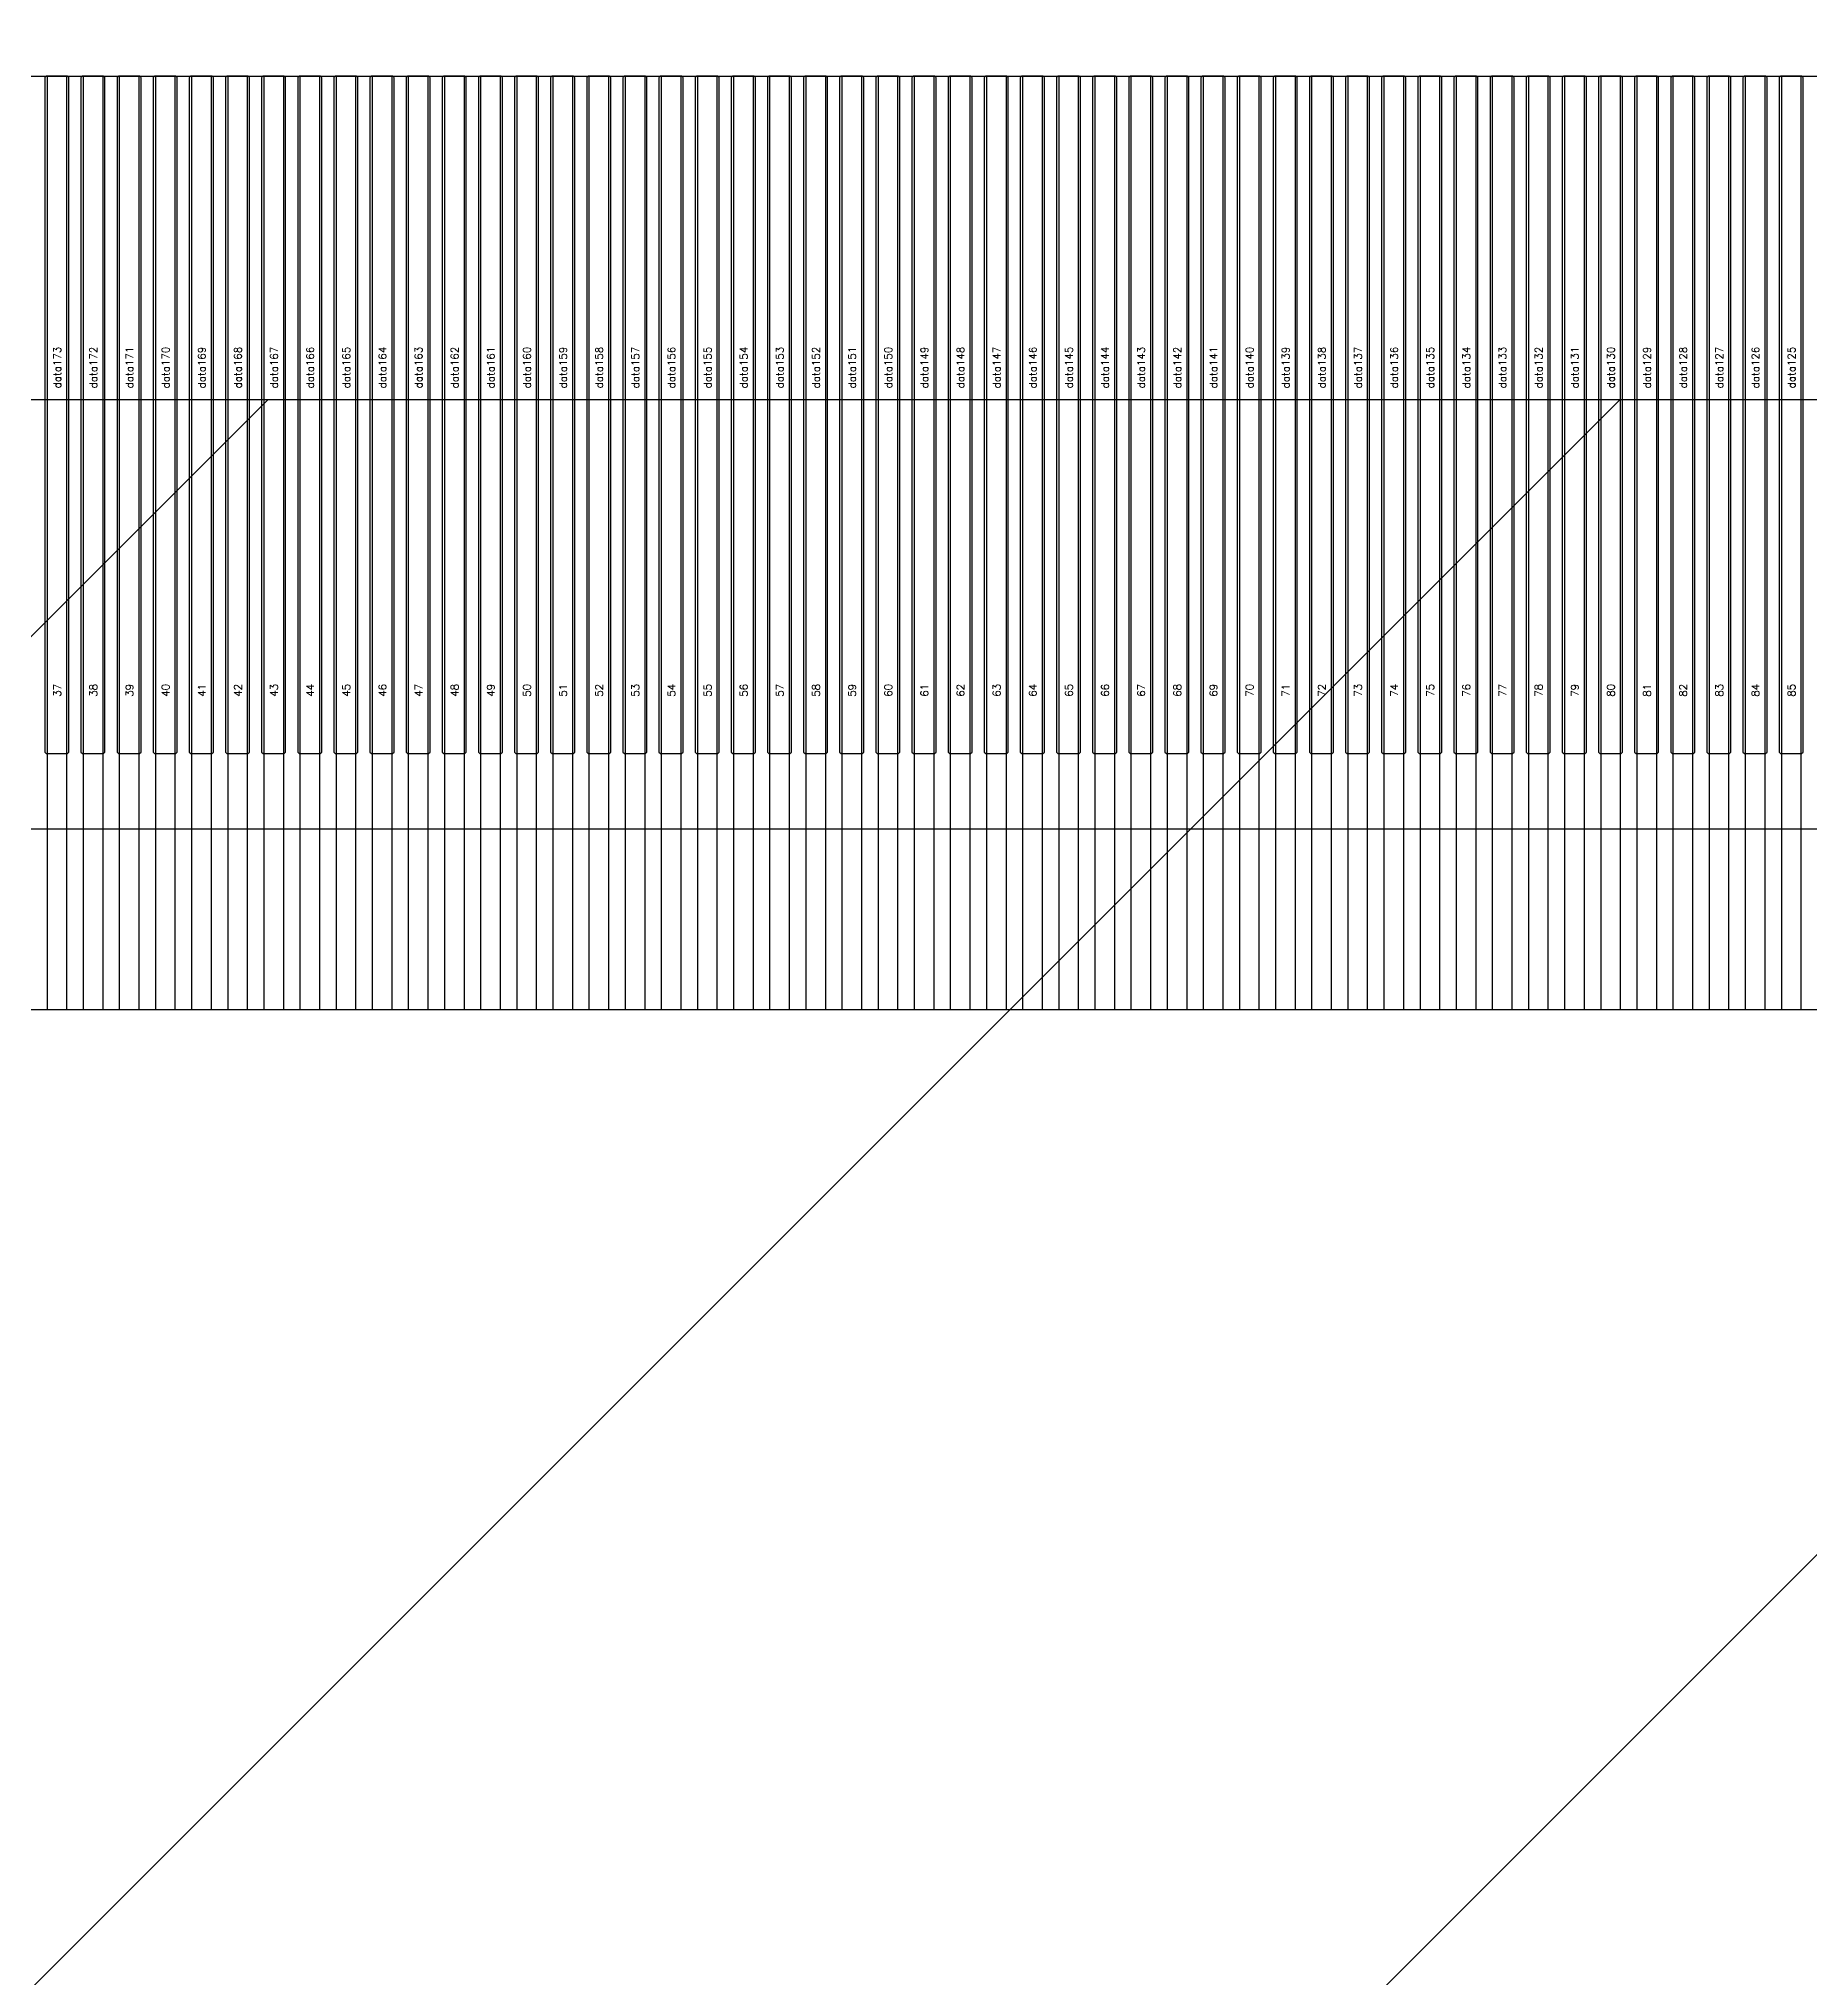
# Model space of a CAD drawing. Header units: millimetres. Extents: x 1387 to 2553, y -68 to 207.
# Drawn here: x 2320.632 to 2321.808, y 51.475 to 52.763 of the extents above; entities that cross this region are included whole.
import ezdxf
from ezdxf.enums import TextEntityAlignment as Align

# ---------------------------------------------------------------- set-up
doc = ezdxf.new("R2010")
doc.units = ezdxf.units.MM
for name, color, linetype in [('COF', 4, 'Continuous'), ('DIM（标注）', 3, 'Continuous'), ('Panel', 7, 'Continuous')]:
    doc.layers.add(name, color=color, linetype=linetype)
doc.styles.add('txt', font='txt.shx')
doc.styles.add('宋体', font='')
doc.styles.get('宋体').set_extended_font_data('SimSun')
doc.dimstyles.new('STANDARD$0', dxfattribs={"dimtxt": 2, "dimasz": 2, "dimexe": 0.4, "dimexo": 0.4, "dimgap": 0.4, "dimtad": 1, "dimzin": 0, "dimdsep": 46, "dimtxsty": '宋体', "dimcen": 0.4, "dimclrd": 256, "dimclre": 256, "dimclrt": 256, "dimadec": 0, "dimazin": 0, "dimtfac": 1, "dimtofl": 0, "dimtmove": 0, "dimatfit": 3, "dimfxl": 1, "dimtolj": 1, "dimtzin": 0, "dimarcsym": 0})

# ---------------------------------------------------------------- blocks, each defined once
blk = doc.blocks.new('COF')
at = {"layer": 'COF'}
for p, q in [((1641.7011, 311.7192, 0.4681), (1648.8301, 311.7192, 0.4681)), ((1641.7011, 311.7192, 0.4681), (1648.8301, 311.7192, 0.4681)), ((1643.0151, 311.7192, 0.4681), (1643.0151, 311.0992, 0.4681)), ((1643.0281, 311.7192, 0.4681), (1643.0281, 311.0992, 0.4681)), ((1643.0391, 311.7192, 0.4681), (1643.0391, 311.0992, 0.4681)), ((1643.0521, 311.7192, 0.4681), (1643.0521, 311.0992, 0.4681)), ((1643.0631, 311.7192, 0.4681), (1643.0631, 311.0992, 0.4681)), ((1643.0761, 311.7192, 0.4681), (1643.0761, 311.0992, 0.4681)), ((1643.0871, 311.7192, 0.4681), (1643.0871, 311.0992, 0.4681)), ((1643.1001, 311.7192, 0.4681), (1643.1001, 311.0992, 0.4681)), ((1643.1111, 311.7192, 0.4681), (1643.1111, 311.0992, 0.4681)), ((1643.1241, 311.7192, 0.4681), (1643.1241, 311.0992, 0.4681)), ((1643.1351, 311.7192, 0.4681), (1643.1351, 311.0992, 0.4681)), ((1643.1481, 311.7192, 0.4681), (1643.1481, 311.0992, 0.4681)), ((1643.1591, 311.7192, 0.4681), (1643.1591, 311.0992, 0.4681)), ((1643.1721, 311.7192, 0.4681), (1643.1721, 311.0992, 0.4681)), ((1643.1831, 311.7192, 0.4681), (1643.1831, 311.0992, 0.4681)), ((1643.1961, 311.7192, 0.4681), (1643.1961, 311.0992, 0.4681)), ((1643.2071, 311.7192, 0.4681), (1643.2071, 311.0992, 0.4681)), ((1643.2201, 311.7192, 0.4681), (1643.2201, 311.0992, 0.4681)), ((1643.2311, 311.7192, 0.4681), (1643.2311, 311.0992, 0.4681)), ((1643.2441, 311.7192, 0.4681), (1643.2441, 311.0992, 0.4681)), ((1643.2551, 311.7192, 0.4681), (1643.2551, 311.0992, 0.4681)), ((1643.2681, 311.7192, 0.4681), (1643.2681, 311.0992, 0.4681)), ((1643.2791, 311.7192, 0.4681), (1643.2791, 311.0992, 0.4681)), ((1643.2921, 311.7192, 0.4681), (1643.2921, 311.0992, 0.4681)), ((1643.3031, 311.7192, 0.4681), (1643.3031, 311.0992, 0.4681)), ((1643.3161, 311.7192, 0.4681), (1643.3161, 311.0992, 0.4681)), ((1643.3271, 311.7192, 0.4681), (1643.3271, 311.0992, 0.4681)), ((1643.3401, 311.7192, 0.4681), (1643.3401, 311.0992, 0.4681)), ((1643.3511, 311.7192, 0.4681), (1643.3511, 311.0992, 0.4681)), ((1643.3641, 311.7192, 0.4681), (1643.3641, 311.0992, 0.4681)), ((1643.3751, 311.7192, 0.4681), (1643.3751, 311.0992, 0.4681)), ((1643.3881, 311.7192, 0.4681), (1643.3881, 311.0992, 0.4681)), ((1643.3991, 311.7192, 0.4681), (1643.3991, 311.0992, 0.4681)), ((1643.4121, 311.7192, 0.4681), (1643.4121, 311.0992, 0.4681)), ((1643.4231, 311.7192, 0.4681), (1643.4231, 311.0992, 0.4681)), ((1643.4361, 311.7192, 0.4681), (1643.4361, 311.0992, 0.4681)), ((1643.4471, 311.7192, 0.4681), (1643.4471, 311.0992, 0.4681)), ((1643.4601, 311.7192, 0.4681), (1643.4601, 311.0992, 0.4681)), ((1643.4711, 311.7192, 0.4681), (1643.4711, 311.0992, 0.4681)), ((1643.4841, 311.7192, 0.4681), (1643.4841, 311.0992, 0.4681)), ((1643.4951, 311.7192, 0.4681), (1643.4951, 311.0992, 0.4681)), ((1643.5081, 311.7192, 0.4681), (1643.5081, 311.0992, 0.4681)), ((1643.5191, 311.7192, 0.4681), (1643.5191, 311.0992, 0.4681)), ((1643.5321, 311.7192, 0.4681), (1643.5321, 311.0992, 0.4681)), ((1643.5431, 311.7192, 0.4681), (1643.5431, 311.0992, 0.4681)), ((1643.5561, 311.7192, 0.4681), (1643.5561, 311.0992, 0.4681)), ((1643.5671, 311.7192, 0.4681), (1643.5671, 311.0992, 0.4681)), ((1643.5801, 311.7192, 0.4681), (1643.5801, 311.0992, 0.4681)), ((1643.5911, 311.7192, 0.4681), (1643.5911, 311.0992, 0.4681)), ((1643.6041, 311.7192, 0.4681), (1643.6041, 311.0992, 0.4681)), ((1643.6151, 311.7192, 0.4681), (1643.6151, 311.0992, 0.4681)), ((1643.6281, 311.7192, 0.4681), (1643.6281, 311.0992, 0.4681)), ((1643.6391, 311.7192, 0.4681), (1643.6391, 311.0992, 0.4681)), ((1643.6521, 311.7192, 0.4681), (1643.6521, 311.0992, 0.4681)), ((1643.6631, 311.7192, 0.4681), (1643.6631, 311.0992, 0.4681)), ((1643.6761, 311.7192, 0.4681), (1643.6761, 311.0992, 0.4681)), ((1643.6871, 311.7192, 0.4681), (1643.6871, 311.0992, 0.4681)), ((1643.7001, 311.7192, 0.4681), (1643.7001, 311.0992, 0.4681)), ((1643.7111, 311.7192, 0.4681), (1643.7111, 311.0992, 0.4681)), ((1643.7241, 311.7192, 0.4681), (1643.7241, 311.0992, 0.4681)), ((1643.7351, 311.7192, 0.4681), (1643.7351, 311.0992, 0.4681)), ((1643.7481, 311.7192, 0.4681), (1643.7481, 311.0992, 0.4681)), ((1643.7591, 311.7192, 0.4681), (1643.7591, 311.0992, 0.4681)), ((1643.7721, 311.7192, 0.4681), (1643.7721, 311.0992, 0.4681)), ((1643.7831, 311.7192, 0.4681), (1643.7831, 311.0992, 0.4681)), ((1643.7961, 311.7192, 0.4681), (1643.7961, 311.0992, 0.4681)), ((1643.8071, 311.7192, 0.4681), (1643.8071, 311.0992, 0.4681)), ((1643.8201, 311.7192, 0.4681), (1643.8201, 311.0992, 0.4681)), ((1643.8311, 311.7192, 0.4681), (1643.8311, 311.0992, 0.4681)), ((1643.8441, 311.7192, 0.4681), (1643.8441, 311.0992, 0.4681)), ((1643.8551, 311.7192, 0.4681), (1643.8551, 311.0992, 0.4681)), ((1643.8681, 311.7192, 0.4681), (1643.8681, 311.0992, 0.4681)), ((1643.8791, 311.7192, 0.4681), (1643.8791, 311.0992, 0.4681)), ((1643.8921, 311.7192, 0.4681), (1643.8921, 311.0992, 0.4681)), ((1643.9031, 311.7192, 0.4681), (1643.9031, 311.0992, 0.4681)), ((1643.9161, 311.7192, 0.4681), (1643.9161, 311.0992, 0.4681)), ((1643.9271, 311.7192, 0.4681), (1643.9271, 311.0992, 0.4681)), ((1643.9401, 311.7192, 0.4681), (1643.9401, 311.0992, 0.4681)), ((1643.9511, 311.7192, 0.4681), (1643.9511, 311.0992, 0.4681)), ((1643.9641, 311.7192, 0.4681), (1643.9641, 311.0992, 0.4681)), ((1643.9751, 311.7192, 0.4681), (1643.9751, 311.0992, 0.4681)), ((1643.9881, 311.7192, 0.4681), (1643.9881, 311.0992, 0.4681)), ((1643.9991, 311.7192, 0.4681), (1643.9991, 311.0992, 0.4681)), ((1644.0121, 311.7192, 0.4681), (1644.0121, 311.0992, 0.4681)), ((1644.0231, 311.7192, 0.4681), (1644.0231, 311.0992, 0.4681)), ((1644.0361, 311.7192, 0.4681), (1644.0361, 311.0992, 0.4681)), ((1644.0471, 311.7192, 0.4681), (1644.0471, 311.0992, 0.4681)), ((1644.0601, 311.7192, 0.4681), (1644.0601, 311.0992, 0.4681)), ((1644.0711, 311.7192, 0.4681), (1644.0711, 311.0992, 0.4681)), ((1644.0841, 311.7192, 0.4681), (1644.0841, 311.0992, 0.4681)), ((1644.0951, 311.7192, 0.4681), (1644.0951, 311.0992, 0.4681)), ((1644.1081, 311.7192, 0.4681), (1644.1081, 311.0992, 0.4681)), ((1644.1191, 311.7192, 0.4681), (1644.1191, 311.0992, 0.4681)), ((1644.1321, 311.7192, 0.4681), (1644.1321, 311.0992, 0.4681)), ((1644.1431, 311.7192, 0.4681), (1644.1431, 311.0992, 0.4681)), ((1644.1561, 311.7192, 0.4681), (1644.1561, 311.0992, 0.4681)), ((1644.1671, 311.7192, 0.4681), (1644.1671, 311.0992, 0.4681)), ((1644.1801, 311.7192, 0.4681), (1644.1801, 311.0992, 0.4681)), ((1641.9006, 311.0992, 0.4681), (1648.6306, 311.0992, 0.4681)), ((1643.0151, 311.0992, 0.4681), (1643.0281, 311.0992, 0.4681)), ((1643.0156, 311.0992, 0.4681), (1643.0276, 311.0992, 0.4681)), ((1643.0391, 311.0992, 0.4681), (1643.0521, 311.0992, 0.4681)), ((1643.0396, 311.0992, 0.4681), (1643.0516, 311.0992, 0.4681)), ((1643.0631, 311.0992, 0.4681), (1643.0761, 311.0992, 0.4681)), ((1643.0636, 311.0992, 0.4681), (1643.0756, 311.0992, 0.4681)), ((1643.0871, 311.0992, 0.4681), (1643.1001, 311.0992, 0.4681)), ((1643.0876, 311.0992, 0.4681), (1643.0996, 311.0992, 0.4681)), ((1643.1111, 311.0992, 0.4681), (1643.1241, 311.0992, 0.4681)), ((1643.1116, 311.0992, 0.4681), (1643.1236, 311.0992, 0.4681)), ((1643.1351, 311.0992, 0.4681), (1643.1481, 311.0992, 0.4681)), ((1643.1356, 311.0992, 0.4681), (1643.1476, 311.0992, 0.4681)), ((1643.1591, 311.0992, 0.4681), (1643.1721, 311.0992, 0.4681)), ((1643.1596, 311.0992, 0.4681), (1643.1716, 311.0992, 0.4681)), ((1643.1831, 311.0992, 0.4681), (1643.1961, 311.0992, 0.4681)), ((1643.1836, 311.0992, 0.4681), (1643.1956, 311.0992, 0.4681)), ((1643.2071, 311.0992, 0.4681), (1643.2201, 311.0992, 0.4681)), ((1643.2076, 311.0992, 0.4681), (1643.2196, 311.0992, 0.4681)), ((1643.2311, 311.0992, 0.4681), (1643.2441, 311.0992, 0.4681)), ((1643.2316, 311.0992, 0.4681), (1643.2436, 311.0992, 0.4681)), ((1643.2551, 311.0992, 0.4681), (1643.2681, 311.0992, 0.4681)), ((1643.2556, 311.0992, 0.4681), (1643.2676, 311.0992, 0.4681)), ((1643.2791, 311.0992, 0.4681), (1643.2921, 311.0992, 0.4681)), ((1643.2796, 311.0992, 0.4681), (1643.2916, 311.0992, 0.4681)), ((1643.3031, 311.0992, 0.4681), (1643.3161, 311.0992, 0.4681)), ((1643.3036, 311.0992, 0.4681), (1643.3156, 311.0992, 0.4681)), ((1643.3271, 311.0992, 0.4681), (1643.3401, 311.0992, 0.4681)), ((1643.3276, 311.0992, 0.4681), (1643.3396, 311.0992, 0.4681)), ((1643.3511, 311.0992, 0.4681), (1643.3641, 311.0992, 0.4681)), ((1643.3516, 311.0992, 0.4681), (1643.3636, 311.0992, 0.4681)), ((1643.3751, 311.0992, 0.4681), (1643.3881, 311.0992, 0.4681)), ((1643.3756, 311.0992, 0.4681), (1643.3876, 311.0992, 0.4681)), ((1643.3991, 311.0992, 0.4681), (1643.4121, 311.0992, 0.4681)), ((1643.3996, 311.0992, 0.4681), (1643.4116, 311.0992, 0.4681)), ((1643.4231, 311.0992, 0.4681), (1643.4361, 311.0992, 0.4681)), ((1643.4236, 311.0992, 0.4681), (1643.4356, 311.0992, 0.4681)), ((1643.4471, 311.0992, 0.4681), (1643.4601, 311.0992, 0.4681)), ((1643.4476, 311.0992, 0.4681), (1643.4596, 311.0992, 0.4681)), ((1643.4711, 311.0992, 0.4681), (1643.4841, 311.0992, 0.4681)), ((1643.4716, 311.0992, 0.4681), (1643.4836, 311.0992, 0.4681)), ((1643.4951, 311.0992, 0.4681), (1643.5081, 311.0992, 0.4681)), ((1643.4956, 311.0992, 0.4681), (1643.5076, 311.0992, 0.4681)), ((1643.5191, 311.0992, 0.4681), (1643.5321, 311.0992, 0.4681)), ((1643.5196, 311.0992, 0.4681), (1643.5316, 311.0992, 0.4681)), ((1643.5431, 311.0992, 0.4681), (1643.5561, 311.0992, 0.4681)), ((1643.5436, 311.0992, 0.4681), (1643.5556, 311.0992, 0.4681)), ((1643.5671, 311.0992, 0.4681), (1643.5801, 311.0992, 0.4681)), ((1643.5676, 311.0992, 0.4681), (1643.5796, 311.0992, 0.4681)), ((1643.5911, 311.0992, 0.4681), (1643.6041, 311.0992, 0.4681)), ((1643.5916, 311.0992, 0.4681), (1643.6036, 311.0992, 0.4681)), ((1643.6151, 311.0992, 0.4681), (1643.6281, 311.0992, 0.4681)), ((1643.6156, 311.0992, 0.4681), (1643.6276, 311.0992, 0.4681)), ((1643.6391, 311.0992, 0.4681), (1643.6521, 311.0992, 0.4681)), ((1643.6396, 311.0992, 0.4681), (1643.6516, 311.0992, 0.4681)), ((1643.6631, 311.0992, 0.4681), (1643.6761, 311.0992, 0.4681)), ((1643.6636, 311.0992, 0.4681), (1643.6756, 311.0992, 0.4681)), ((1643.6871, 311.0992, 0.4681), (1643.7001, 311.0992, 0.4681)), ((1643.6876, 311.0992, 0.4681), (1643.6996, 311.0992, 0.4681)), ((1643.7111, 311.0992, 0.4681), (1643.7241, 311.0992, 0.4681)), ((1643.7116, 311.0992, 0.4681), (1643.7236, 311.0992, 0.4681)), ((1643.7351, 311.0992, 0.4681), (1643.7481, 311.0992, 0.4681)), ((1643.7356, 311.0992, 0.4681), (1643.7476, 311.0992, 0.4681)), ((1643.7591, 311.0992, 0.4681), (1643.7721, 311.0992, 0.4681)), ((1643.7596, 311.0992, 0.4681), (1643.7716, 311.0992, 0.4681)), ((1643.7831, 311.0992, 0.4681), (1643.7961, 311.0992, 0.4681)), ((1643.7836, 311.0992, 0.4681), (1643.7956, 311.0992, 0.4681)), ((1643.8071, 311.0992, 0.4681), (1643.8201, 311.0992, 0.4681)), ((1643.8076, 311.0992, 0.4681), (1643.8196, 311.0992, 0.4681)), ((1643.8311, 311.0992, 0.4681), (1643.8441, 311.0992, 0.4681)), ((1643.8316, 311.0992, 0.4681), (1643.8436, 311.0992, 0.4681)), ((1643.8551, 311.0992, 0.4681), (1643.8681, 311.0992, 0.4681)), ((1643.8556, 311.0992, 0.4681), (1643.8676, 311.0992, 0.4681)), ((1643.8791, 311.0992, 0.4681), (1643.8921, 311.0992, 0.4681)), ((1643.8796, 311.0992, 0.4681), (1643.8916, 311.0992, 0.4681)), ((1643.9031, 311.0992, 0.4681), (1643.9161, 311.0992, 0.4681)), ((1643.9036, 311.0992, 0.4681), (1643.9156, 311.0992, 0.4681)), ((1643.9271, 311.0992, 0.4681), (1643.9401, 311.0992, 0.4681)), ((1643.9276, 311.0992, 0.4681), (1643.9396, 311.0992, 0.4681)), ((1643.9511, 311.0992, 0.4681), (1643.9641, 311.0992, 0.4681)), ((1643.9516, 311.0992, 0.4681), (1643.9636, 311.0992, 0.4681)), ((1643.9751, 311.0992, 0.4681), (1643.9881, 311.0992, 0.4681)), ((1643.9756, 311.0992, 0.4681), (1643.9876, 311.0992, 0.4681)), ((1643.9991, 311.0992, 0.4681), (1644.0121, 311.0992, 0.4681)), ((1643.9996, 311.0992, 0.4681), (1644.0116, 311.0992, 0.4681)), ((1644.0231, 311.0992, 0.4681), (1644.0361, 311.0992, 0.4681)), ((1644.0236, 311.0992, 0.4681), (1644.0356, 311.0992, 0.4681)), ((1644.0471, 311.0992, 0.4681), (1644.0601, 311.0992, 0.4681)), ((1644.0476, 311.0992, 0.4681), (1644.0596, 311.0992, 0.4681)), ((1644.0711, 311.0992, 0.4681), (1644.0841, 311.0992, 0.4681)), ((1644.0716, 311.0992, 0.4681), (1644.0836, 311.0992, 0.4681)), ((1644.0951, 311.0992, 0.4681), (1644.1081, 311.0992, 0.4681)), ((1644.0956, 311.0992, 0.4681), (1644.1076, 311.0992, 0.4681)), ((1644.1191, 311.0992, 0.4681), (1644.1321, 311.0992, 0.4681)), ((1644.1196, 311.0992, 0.4681), (1644.1316, 311.0992, 0.4681)), ((1644.1431, 311.0992, 0.4681), (1644.1561, 311.0992, 0.4681)), ((1644.1436, 311.0992, 0.4681), (1644.1556, 311.0992, 0.4681)), ((1644.1671, 311.0992, 0.4681), (1644.1801, 311.0992, 0.4681)), ((1644.1676, 311.0992, 0.4681), (1644.1796, 311.0992, 0.4681))]:
    blk.add_line(p, q, dxfattribs=at)
blk = doc.blocks.new('*D89')
at = {"layer": 'Defpoints', "color": 0, "linetype": 'Continuous'}
for p in [(2319.293, 52.2378, 0.2184), (2305.2803, -9.3035), (2325.3234, -9.3035, 0.2184)]:
    blk.add_point(p, dxfattribs=at)
at = {"layer": 'DIM（标注）', "color": 3, "linetype": 'Continuous', "lineweight": -2}
for p, q in [((2318.693, 52.2378), (2304.6803, 52.2378)), ((2305.2803, 51.6378), (2305.2803, 40.3532)), ((2305.2803, -8.7035), (2305.2803, 29.6616)), ((2324.7234, -9.3035), (2304.6803, -9.3035))]:
    blk.add_line(p, q, dxfattribs=at)
at = {"layer": 'DIM（标注）', "color": 3, "linetype": 'Continuous'}
for points in [[(2305.1803, 51.6378), (2305.3803, 51.6378), (2305.2803, 52.2378)], [(2305.1803, -8.7035), (2305.3803, -8.7035), (2305.2803, -9.3035)]]:
    blk.add_solid(points, dxfattribs=at)
at = {"layer": 'DIM（标注）', "color": 3, "linetype": 'Continuous', "insert": (2305.2803, 35.0074), "char_height": 1.5, "attachment_point": 5, "rotation": 90, "style": '宋体'}
blk.add_mtext('61.54±0.5', dxfattribs=at)
blk = doc.blocks.new('DAFADF')
h = blk.add_hatch()
h.set_pattern_fill('ANSI31', scale=0.2, style=0)
h.set_pattern_definition([(45, (861.3915, -112.815), (-0.4490128, 0.4490128), [])])
h.paths.add_polyline_path([(1762.6906, 35.3146, -0.315299), (1763.0196, 35.7845), (1764.3687, 36.2755), (1756.3326, 36.2755), (1757.6807, 35.7848, -0.315827), (1758.0106, 35.3146), (1758.0106, 33.2755), (1762.6906, 33.2755)])
at = {"color": 30, "linetype": 'Continuous'}
blk.add_line((1764.3686, 36.2755, 2.6737), (1756.3326, 36.2755, 2.6737), dxfattribs=at)
blk = doc.blocks.new('*D95')
at = {"layer": 'Defpoints', "color": 0, "linetype": 'Continuous'}
for p in [(2322.893, 88.2728, 2.6737), (2294.826, 50.6228), (2322.893, 50.6228, 2.6737)]:
    blk.add_point(p, dxfattribs=at)
at = {"layer": 'DIM（标注）', "linetype": 'Continuous', "lineweight": -2}
for p, q in [((2322.293, 88.2728), (2294.226, 88.2728)), ((2294.826, 87.6728), (2294.826, 72.0995)), ((2294.826, 51.2228), (2294.826, 66.7961)), ((2322.293, 50.6228), (2294.226, 50.6228))]:
    blk.add_line(p, q, dxfattribs=at)
at = {"layer": 'DIM（标注）', "linetype": 'Continuous'}
for points in [[(2294.726, 87.6728), (2294.926, 87.6728), (2294.826, 88.2728)], [(2294.726, 51.2228), (2294.926, 51.2228), (2294.826, 50.6228)]]:
    blk.add_solid(points, dxfattribs=at)
at = {"layer": 'DIM（标注）', "linetype": 'Continuous', "insert": (2294.826, 69.4478), "char_height": 1.5, "attachment_point": 5, "rotation": 90, "style": '宋体'}
blk.add_mtext('37.65', dxfattribs=at)
blk = doc.blocks.new('DASFASFASF')
at = {"color": 7}
blk.add_circle((2230.6373, 15.2151), 18.825, dxfattribs=at)
blk = doc.blocks.new('ASDFASF')
at = {"color": 7}
blk.add_circle((605.3504, 2850.0892), 18.8, dxfattribs=at)

msp = doc.modelspace()

# ---------------------------------------------------------------- linework, layer by layer
at = {"layer": 'Panel', "elevation": 2.6737}
for points in [[(2320.6371, 52.7378), (2320.6361, 52.7368)], [(2320.6361, 52.7368), (2320.6361, 52.2888)], [(2320.6511, 52.7378), (2320.6371, 52.7378)], [(2320.6521, 52.7368), (2320.6511, 52.7378)], [(2320.6521, 52.2888), (2320.6521, 52.7368)], [(2320.6611, 52.7378), (2320.6601, 52.7368)], [(2320.6601, 52.7368), (2320.6601, 52.2888)], [(2320.6751, 52.7378), (2320.6611, 52.7378)], [(2320.6761, 52.7368), (2320.6751, 52.7378)], [(2320.6761, 52.2888), (2320.6761, 52.7368)], [(2320.6851, 52.7378), (2320.6841, 52.7368)], [(2320.6841, 52.7368), (2320.6841, 52.2888)], [(2320.6991, 52.7378), (2320.6851, 52.7378)], [(2320.7001, 52.7368), (2320.6991, 52.7378)], [(2320.7001, 52.2888), (2320.7001, 52.7368)], [(2320.7091, 52.7378), (2320.7081, 52.7368)], [(2320.7081, 52.7368), (2320.7081, 52.2888)], [(2320.7231, 52.7378), (2320.7091, 52.7378)], [(2320.7241, 52.7368), (2320.7231, 52.7378)], [(2320.7241, 52.2888), (2320.7241, 52.7368)], [(2320.7331, 52.7378), (2320.7321, 52.7368)], [(2320.7321, 52.7368), (2320.7321, 52.2888)], [(2320.7471, 52.7378), (2320.7331, 52.7378)], [(2320.7481, 52.7368), (2320.7471, 52.7378)], [(2320.7481, 52.2888), (2320.7481, 52.7368)], [(2320.7571, 52.7378), (2320.7561, 52.7368)], [(2320.7561, 52.7368), (2320.7561, 52.2888)], [(2320.7711, 52.7378), (2320.7571, 52.7378)], [(2320.7721, 52.7368), (2320.7711, 52.7378)], [(2320.7721, 52.2888), (2320.7721, 52.7368)], [(2320.7811, 52.7378), (2320.7801, 52.7368)], [(2320.7801, 52.7368), (2320.7801, 52.2888)], [(2320.7951, 52.7378), (2320.7811, 52.7378)], [(2320.7961, 52.7368), (2320.7951, 52.7378)], [(2320.7961, 52.2888), (2320.7961, 52.7368)], [(2320.8051, 52.7378), (2320.8041, 52.7368)], [(2320.8041, 52.7368), (2320.8041, 52.2888)], [(2320.8191, 52.7378), (2320.8051, 52.7378)], [(2320.8201, 52.7368), (2320.8191, 52.7378)], [(2320.8201, 52.2888), (2320.8201, 52.7368)], [(2320.8291, 52.7378), (2320.8281, 52.7368)], [(2320.8281, 52.7368), (2320.8281, 52.2888)], [(2320.8431, 52.7378), (2320.8291, 52.7378)], [(2320.8441, 52.7368), (2320.8431, 52.7378)], [(2320.8441, 52.2888), (2320.8441, 52.7368)], [(2320.8531, 52.7378), (2320.8521, 52.7368)], [(2320.8521, 52.7368), (2320.8521, 52.2888)], [(2320.8671, 52.7378), (2320.8531, 52.7378)], [(2320.8681, 52.7368), (2320.8671, 52.7378)], [(2320.8681, 52.2888), (2320.8681, 52.7368)], [(2320.8771, 52.7378), (2320.8761, 52.7368)], [(2320.8761, 52.7368), (2320.8761, 52.2888)], [(2320.8911, 52.7378), (2320.8771, 52.7378)], [(2320.8921, 52.7368), (2320.8911, 52.7378)], [(2320.8921, 52.2888), (2320.8921, 52.7368)], [(2320.9011, 52.7378), (2320.9001, 52.7368)], [(2320.9001, 52.7368), (2320.9001, 52.2888)], [(2320.9151, 52.7378), (2320.9011, 52.7378)], [(2320.9161, 52.7368), (2320.9151, 52.7378)], [(2320.9161, 52.2888), (2320.9161, 52.7368)], [(2320.9251, 52.7378), (2320.9241, 52.7368)], [(2320.9241, 52.7368), (2320.9241, 52.2888)], [(2320.9391, 52.7378), (2320.9251, 52.7378)], [(2320.9401, 52.7368), (2320.9391, 52.7378)], [(2320.9401, 52.2888), (2320.9401, 52.7368)], [(2320.9491, 52.7378), (2320.9481, 52.7368)], [(2320.9481, 52.7368), (2320.9481, 52.2888)], [(2320.9631, 52.7378), (2320.9491, 52.7378)], [(2320.9641, 52.7368), (2320.9631, 52.7378)], [(2320.9641, 52.2888), (2320.9641, 52.7368)], [(2320.9731, 52.7378), (2320.9721, 52.7368)], [(2320.9721, 52.7368), (2320.9721, 52.2888)], [(2320.9871, 52.7378), (2320.9731, 52.7378)], [(2320.9881, 52.7368), (2320.9871, 52.7378)], [(2320.9881, 52.2888), (2320.9881, 52.7368)], [(2320.9971, 52.7378), (2320.9961, 52.7368)], [(2320.9961, 52.7368), (2320.9961, 52.2888)], [(2321.0111, 52.7378), (2320.9971, 52.7378)], [(2321.0121, 52.7368), (2321.0111, 52.7378)], [(2321.0121, 52.2888), (2321.0121, 52.7368)], [(2321.0211, 52.7378), (2321.0201, 52.7368)], [(2321.0201, 52.7368), (2321.0201, 52.2888)], [(2321.0351, 52.7378), (2321.0211, 52.7378)], [(2321.0361, 52.7368), (2321.0351, 52.7378)], [(2321.0361, 52.2888), (2321.0361, 52.7368)], [(2321.0451, 52.7378), (2321.0441, 52.7368)], [(2321.0441, 52.7368), (2321.0441, 52.2888)], [(2321.0591, 52.7378), (2321.0451, 52.7378)], [(2321.0601, 52.7368), (2321.0591, 52.7378)], [(2321.0601, 52.2888), (2321.0601, 52.7368)], [(2321.0691, 52.7378), (2321.0681, 52.7368)], [(2321.0681, 52.7368), (2321.0681, 52.2888)], [(2321.0831, 52.7378), (2321.0691, 52.7378)], [(2321.0841, 52.7368), (2321.0831, 52.7378)], [(2321.0841, 52.2888), (2321.0841, 52.7368)], [(2321.0931, 52.7378), (2321.0921, 52.7368)], [(2321.0921, 52.7368), (2321.0921, 52.2888)], [(2321.1071, 52.7378), (2321.0931, 52.7378)], [(2321.1081, 52.7368), (2321.1071, 52.7378)], [(2321.1081, 52.2888), (2321.1081, 52.7368)], [(2321.1171, 52.7378), (2321.1161, 52.7368)], [(2321.1161, 52.7368), (2321.1161, 52.2888)], [(2321.1311, 52.7378), (2321.1171, 52.7378)], [(2321.1321, 52.7368), (2321.1311, 52.7378)], [(2321.1321, 52.2888), (2321.1321, 52.7368)], [(2321.1411, 52.7378), (2321.1401, 52.7368)], [(2321.1401, 52.7368), (2321.1401, 52.2888)], [(2321.1551, 52.7378), (2321.1411, 52.7378)], [(2321.1561, 52.7368), (2321.1551, 52.7378)], [(2321.1561, 52.2888), (2321.1561, 52.7368)], [(2321.1651, 52.7378), (2321.1641, 52.7368)], [(2321.1641, 52.7368), (2321.1641, 52.2888)], [(2321.1791, 52.7378), (2321.1651, 52.7378)], [(2321.1801, 52.7368), (2321.1791, 52.7378)], [(2321.1801, 52.2888), (2321.1801, 52.7368)], [(2321.1891, 52.7378), (2321.1881, 52.7368)], [(2321.1881, 52.7368), (2321.1881, 52.2888)], [(2321.2031, 52.7378), (2321.1891, 52.7378)], [(2321.2041, 52.7368), (2321.2031, 52.7378)], [(2321.2041, 52.2888), (2321.2041, 52.7368)], [(2321.2131, 52.7378), (2321.2121, 52.7368)], [(2321.2121, 52.7368), (2321.2121, 52.2888)], [(2321.2271, 52.7378), (2321.2131, 52.7378)], [(2321.2281, 52.7368), (2321.2271, 52.7378)], [(2321.2281, 52.2888), (2321.2281, 52.7368)], [(2321.2371, 52.7378), (2321.2361, 52.7368)], [(2321.2361, 52.7368), (2321.2361, 52.2888)], [(2321.2511, 52.7378), (2321.2371, 52.7378)], [(2321.2521, 52.7368), (2321.2511, 52.7378)], [(2321.2521, 52.2888), (2321.2521, 52.7368)], [(2321.2611, 52.7378), (2321.2601, 52.7368)], [(2321.2601, 52.7368), (2321.2601, 52.2888)], [(2321.2751, 52.7378), (2321.2611, 52.7378)], [(2321.2761, 52.7368), (2321.2751, 52.7378)], [(2321.2761, 52.2888), (2321.2761, 52.7368)], [(2321.2851, 52.7378), (2321.2841, 52.7368)], [(2321.2841, 52.7368), (2321.2841, 52.2888)], [(2321.2991, 52.7378), (2321.2851, 52.7378)], [(2321.3001, 52.7368), (2321.2991, 52.7378)], [(2321.3001, 52.2888), (2321.3001, 52.7368)], [(2321.3091, 52.7378), (2321.3081, 52.7368)], [(2321.3081, 52.7368), (2321.3081, 52.2888)], [(2321.3231, 52.7378), (2321.3091, 52.7378)], [(2321.3241, 52.7368), (2321.3231, 52.7378)], [(2321.3241, 52.2888), (2321.3241, 52.7368)], [(2321.3331, 52.7378), (2321.3321, 52.7368)], [(2321.3321, 52.7368), (2321.3321, 52.2888)], [(2321.3471, 52.7378), (2321.3331, 52.7378)], [(2321.3481, 52.7368), (2321.3471, 52.7378)], [(2321.3481, 52.2888), (2321.3481, 52.7368)], [(2321.3571, 52.7378), (2321.3561, 52.7368)], [(2321.3561, 52.7368), (2321.3561, 52.2888)], [(2321.3711, 52.7378), (2321.3571, 52.7378)], [(2321.3721, 52.7368), (2321.3711, 52.7378)], [(2321.3721, 52.2888), (2321.3721, 52.7368)], [(2321.3811, 52.7378), (2321.3801, 52.7368)], [(2321.3801, 52.7368), (2321.3801, 52.2888)], [(2321.3951, 52.7378), (2321.3811, 52.7378)], [(2321.3961, 52.7368), (2321.3951, 52.7378)], [(2321.3961, 52.2888), (2321.3961, 52.7368)], [(2321.4051, 52.7378), (2321.4041, 52.7368)], [(2321.4041, 52.7368), (2321.4041, 52.2888)], [(2321.4191, 52.7378), (2321.4051, 52.7378)], [(2321.4201, 52.7368), (2321.4191, 52.7378)], [(2321.4201, 52.2888), (2321.4201, 52.7368)], [(2321.4291, 52.7378), (2321.4281, 52.7368)], [(2321.4281, 52.7368), (2321.4281, 52.2888)], [(2321.4431, 52.7378), (2321.4291, 52.7378)], [(2321.4441, 52.7368), (2321.4431, 52.7378)], [(2321.4441, 52.2888), (2321.4441, 52.7368)], [(2321.4531, 52.7378), (2321.4521, 52.7368)], [(2321.4521, 52.7368), (2321.4521, 52.2888)], [(2321.4671, 52.7378), (2321.4531, 52.7378)], [(2321.4681, 52.7368), (2321.4671, 52.7378)], [(2321.4681, 52.2888), (2321.4681, 52.7368)], [(2321.4771, 52.7378), (2321.4761, 52.7368)], [(2321.4761, 52.7368), (2321.4761, 52.2888)], [(2321.4911, 52.7378), (2321.4771, 52.7378)], [(2321.4921, 52.7368), (2321.4911, 52.7378)], [(2321.4921, 52.2888), (2321.4921, 52.7368)], [(2321.5011, 52.7378), (2321.5001, 52.7368)], [(2321.5001, 52.7368), (2321.5001, 52.2888)], [(2321.5151, 52.7378), (2321.5011, 52.7378)], [(2321.5161, 52.7368), (2321.5151, 52.7378)], [(2321.5161, 52.2888), (2321.5161, 52.7368)], [(2321.5251, 52.7378), (2321.5241, 52.7368)], [(2321.5241, 52.7368), (2321.5241, 52.2888)], [(2321.5391, 52.7378), (2321.5251, 52.7378)], [(2321.5401, 52.7368), (2321.5391, 52.7378)], [(2321.5401, 52.2888), (2321.5401, 52.7368)], [(2321.5491, 52.7378), (2321.5481, 52.7368)], [(2321.5481, 52.7368), (2321.5481, 52.2888)], [(2321.5631, 52.7378), (2321.5491, 52.7378)], [(2321.5641, 52.7368), (2321.5631, 52.7378)], [(2321.5641, 52.2888), (2321.5641, 52.7368)], [(2321.5731, 52.7378), (2321.5721, 52.7368)], [(2321.5721, 52.7368), (2321.5721, 52.2888)], [(2321.5871, 52.7378), (2321.5731, 52.7378)], [(2321.5881, 52.7368), (2321.5871, 52.7378)], [(2321.5881, 52.2888), (2321.5881, 52.7368)], [(2321.5971, 52.7378), (2321.5961, 52.7368)], [(2321.5961, 52.7368), (2321.5961, 52.2888)], [(2321.6111, 52.7378), (2321.5971, 52.7378)], [(2321.6121, 52.7368), (2321.6111, 52.7378)], [(2321.6121, 52.2888), (2321.6121, 52.7368)], [(2321.6211, 52.7378), (2321.6201, 52.7368)], [(2321.6201, 52.7368), (2321.6201, 52.2888)], [(2321.6351, 52.7378), (2321.6211, 52.7378)], [(2321.6361, 52.7368), (2321.6351, 52.7378)], [(2321.6361, 52.2888), (2321.6361, 52.7368)], [(2321.6451, 52.7378), (2321.6441, 52.7368)], [(2321.6441, 52.7368), (2321.6441, 52.2888)], [(2321.6591, 52.7378), (2321.6451, 52.7378)], [(2321.6601, 52.7368), (2321.6591, 52.7378)], [(2321.6601, 52.2888), (2321.6601, 52.7368)], [(2321.6691, 52.7378), (2321.6681, 52.7368)], [(2321.6681, 52.7368), (2321.6681, 52.2888)], [(2321.6831, 52.7378), (2321.6691, 52.7378)], [(2321.6841, 52.7368), (2321.6831, 52.7378)], [(2321.6841, 52.2888), (2321.6841, 52.7368)], [(2321.6931, 52.7378), (2321.6921, 52.7368)], [(2321.6921, 52.7368), (2321.6921, 52.2888)], [(2321.7071, 52.7378), (2321.6931, 52.7378)], [(2321.7081, 52.7368), (2321.7071, 52.7378)], [(2321.7081, 52.2888), (2321.7081, 52.7368)], [(2321.7171, 52.7378), (2321.7161, 52.7368)], [(2321.7161, 52.7368), (2321.7161, 52.2888)], [(2321.7311, 52.7378), (2321.7171, 52.7378)], [(2321.7321, 52.7368), (2321.7311, 52.7378)], [(2321.7321, 52.2888), (2321.7321, 52.7368)], [(2321.7411, 52.7378), (2321.7401, 52.7368)], [(2321.7401, 52.7368), (2321.7401, 52.2888)], [(2321.7551, 52.7378), (2321.7411, 52.7378)], [(2321.7561, 52.7368), (2321.7551, 52.7378)], [(2321.7561, 52.2888), (2321.7561, 52.7368)], [(2321.7651, 52.7378), (2321.7641, 52.7368)], [(2321.7641, 52.7368), (2321.7641, 52.2888)], [(2321.7791, 52.7378), (2321.7651, 52.7378)], [(2321.7801, 52.7368), (2321.7791, 52.7378)], [(2321.7801, 52.2888), (2321.7801, 52.7368)], [(2321.7891, 52.7378), (2321.7881, 52.7368)], [(2321.7881, 52.7368), (2321.7881, 52.2888)], [(2321.8031, 52.7378), (2321.7891, 52.7378)], [(2321.8041, 52.7368), (2321.8031, 52.7378)], [(2321.8041, 52.2888), (2321.8041, 52.7368)], [(2320.6361, 52.2888), (2320.6361, 52.2888)], [(2320.6361, 52.2888), (2320.6371, 52.2878)], [(2320.6371, 52.2878), (2320.6511, 52.2878)], [(2320.6511, 52.2878), (2320.6521, 52.2888)], [(2320.6601, 52.2888), (2320.6601, 52.2888)], [(2320.6601, 52.2888), (2320.6611, 52.2878)], [(2320.6611, 52.2878), (2320.6751, 52.2878)], [(2320.6751, 52.2878), (2320.6761, 52.2888)], [(2320.6841, 52.2888), (2320.6841, 52.2888)], [(2320.6841, 52.2888), (2320.6851, 52.2878)], [(2320.6851, 52.2878), (2320.6991, 52.2878)], [(2320.6991, 52.2878), (2320.7001, 52.2888)], [(2320.7081, 52.2888), (2320.7081, 52.2888)], [(2320.7081, 52.2888), (2320.7091, 52.2878)], [(2320.7091, 52.2878), (2320.7231, 52.2878)], [(2320.7231, 52.2878), (2320.7241, 52.2888)], [(2320.7321, 52.2888), (2320.7321, 52.2888)], [(2320.7321, 52.2888), (2320.7331, 52.2878)], [(2320.7331, 52.2878), (2320.7471, 52.2878)], [(2320.7471, 52.2878), (2320.7481, 52.2888)], [(2320.7561, 52.2888), (2320.7561, 52.2888)], [(2320.7561, 52.2888), (2320.7571, 52.2878)], [(2320.7571, 52.2878), (2320.7711, 52.2878)], [(2320.7711, 52.2878), (2320.7721, 52.2888)], [(2320.7801, 52.2888), (2320.7801, 52.2888)], [(2320.7801, 52.2888), (2320.7811, 52.2878)], [(2320.7811, 52.2878), (2320.7951, 52.2878)], [(2320.7951, 52.2878), (2320.7961, 52.2888)], [(2320.8041, 52.2888), (2320.8041, 52.2888)], [(2320.8041, 52.2888), (2320.8051, 52.2878)], [(2320.8051, 52.2878), (2320.8191, 52.2878)], [(2320.8191, 52.2878), (2320.8201, 52.2888)], [(2320.8281, 52.2888), (2320.8281, 52.2888)], [(2320.8281, 52.2888), (2320.8291, 52.2878)], [(2320.8291, 52.2878), (2320.8431, 52.2878)], [(2320.8431, 52.2878), (2320.8441, 52.2888)], [(2320.8521, 52.2888), (2320.8521, 52.2888)], [(2320.8521, 52.2888), (2320.8531, 52.2878)], [(2320.8531, 52.2878), (2320.8671, 52.2878)], [(2320.8671, 52.2878), (2320.8681, 52.2888)], [(2320.8761, 52.2888), (2320.8761, 52.2888)], [(2320.8761, 52.2888), (2320.8771, 52.2878)], [(2320.8771, 52.2878), (2320.8911, 52.2878)], [(2320.8911, 52.2878), (2320.8921, 52.2888)], [(2320.9001, 52.2888), (2320.9001, 52.2888)], [(2320.9001, 52.2888), (2320.9011, 52.2878)], [(2320.9011, 52.2878), (2320.9151, 52.2878)], [(2320.9151, 52.2878), (2320.9161, 52.2888)], [(2320.9241, 52.2888), (2320.9241, 52.2888)], [(2320.9241, 52.2888), (2320.9251, 52.2878)], [(2320.9251, 52.2878), (2320.9391, 52.2878)], [(2320.9391, 52.2878), (2320.9401, 52.2888)], [(2320.9481, 52.2888), (2320.9481, 52.2888)], [(2320.9481, 52.2888), (2320.9491, 52.2878)], [(2320.9491, 52.2878), (2320.9631, 52.2878)], [(2320.9631, 52.2878), (2320.9641, 52.2888)], [(2320.9721, 52.2888), (2320.9721, 52.2888)], [(2320.9721, 52.2888), (2320.9731, 52.2878)], [(2320.9731, 52.2878), (2320.9871, 52.2878)], [(2320.9871, 52.2878), (2320.9881, 52.2888)], [(2320.9961, 52.2888), (2320.9961, 52.2888)], [(2320.9961, 52.2888), (2320.9971, 52.2878)], [(2320.9971, 52.2878), (2321.0111, 52.2878)], [(2321.0111, 52.2878), (2321.0121, 52.2888)], [(2321.0201, 52.2888), (2321.0201, 52.2888)], [(2321.0201, 52.2888), (2321.0211, 52.2878)], [(2321.0211, 52.2878), (2321.0351, 52.2878)], [(2321.0351, 52.2878), (2321.0361, 52.2888)], [(2321.0441, 52.2888), (2321.0441, 52.2888)], [(2321.0441, 52.2888), (2321.0451, 52.2878)], [(2321.0451, 52.2878), (2321.0591, 52.2878)], [(2321.0591, 52.2878), (2321.0601, 52.2888)], [(2321.0681, 52.2888), (2321.0681, 52.2888)], [(2321.0681, 52.2888), (2321.0691, 52.2878)], [(2321.0691, 52.2878), (2321.0831, 52.2878)], [(2321.0831, 52.2878), (2321.0841, 52.2888)], [(2321.0921, 52.2888), (2321.0921, 52.2888)], [(2321.0921, 52.2888), (2321.0931, 52.2878)], [(2321.0931, 52.2878), (2321.1071, 52.2878)], [(2321.1071, 52.2878), (2321.1081, 52.2888)], [(2321.1161, 52.2888), (2321.1161, 52.2888)], [(2321.1161, 52.2888), (2321.1171, 52.2878)], [(2321.1171, 52.2878), (2321.1311, 52.2878)], [(2321.1311, 52.2878), (2321.1321, 52.2888)], [(2321.1401, 52.2888), (2321.1401, 52.2888)], [(2321.1401, 52.2888), (2321.1411, 52.2878)], [(2321.1411, 52.2878), (2321.1551, 52.2878)], [(2321.1551, 52.2878), (2321.1561, 52.2888)], [(2321.1641, 52.2888), (2321.1641, 52.2888)], [(2321.1641, 52.2888), (2321.1651, 52.2878)], [(2321.1651, 52.2878), (2321.1791, 52.2878)], [(2321.1791, 52.2878), (2321.1801, 52.2888)], [(2321.1881, 52.2888), (2321.1881, 52.2888)], [(2321.1881, 52.2888), (2321.1891, 52.2878)], [(2321.1891, 52.2878), (2321.2031, 52.2878)], [(2321.2031, 52.2878), (2321.2041, 52.2888)], [(2321.2121, 52.2888), (2321.2121, 52.2888)], [(2321.2121, 52.2888), (2321.2131, 52.2878)], [(2321.2131, 52.2878), (2321.2271, 52.2878)], [(2321.2271, 52.2878), (2321.2281, 52.2888)], [(2321.2361, 52.2888), (2321.2361, 52.2888)], [(2321.2361, 52.2888), (2321.2371, 52.2878)], [(2321.2371, 52.2878), (2321.2511, 52.2878)], [(2321.2511, 52.2878), (2321.2521, 52.2888)], [(2321.2601, 52.2888), (2321.2601, 52.2888)], [(2321.2601, 52.2888), (2321.2611, 52.2878)], [(2321.2611, 52.2878), (2321.2751, 52.2878)], [(2321.2751, 52.2878), (2321.2761, 52.2888)], [(2321.2841, 52.2888), (2321.2841, 52.2888)], [(2321.2841, 52.2888), (2321.2851, 52.2878)], [(2321.2851, 52.2878), (2321.2991, 52.2878)], [(2321.2991, 52.2878), (2321.3001, 52.2888)], [(2321.3081, 52.2888), (2321.3081, 52.2888)], [(2321.3081, 52.2888), (2321.3091, 52.2878)], [(2321.3091, 52.2878), (2321.3231, 52.2878)], [(2321.3231, 52.2878), (2321.3241, 52.2888)], [(2321.3321, 52.2888), (2321.3321, 52.2888)], [(2321.3321, 52.2888), (2321.3331, 52.2878)], [(2321.3331, 52.2878), (2321.3471, 52.2878)], [(2321.3471, 52.2878), (2321.3481, 52.2888)], [(2321.3561, 52.2888), (2321.3561, 52.2888)], [(2321.3561, 52.2888), (2321.3571, 52.2878)], [(2321.3571, 52.2878), (2321.3711, 52.2878)], [(2321.3711, 52.2878), (2321.3721, 52.2888)], [(2321.3801, 52.2888), (2321.3801, 52.2888)], [(2321.3801, 52.2888), (2321.3811, 52.2878)], [(2321.3811, 52.2878), (2321.3951, 52.2878)], [(2321.3951, 52.2878), (2321.3961, 52.2888)], [(2321.4041, 52.2888), (2321.4041, 52.2888)], [(2321.4041, 52.2888), (2321.4051, 52.2878)], [(2321.4051, 52.2878), (2321.4191, 52.2878)], [(2321.4191, 52.2878), (2321.4201, 52.2888)], [(2321.4281, 52.2888), (2321.4281, 52.2888)], [(2321.4281, 52.2888), (2321.4291, 52.2878)], [(2321.4291, 52.2878), (2321.4431, 52.2878)], [(2321.4431, 52.2878), (2321.4441, 52.2888)], [(2321.4521, 52.2888), (2321.4521, 52.2888)], [(2321.4521, 52.2888), (2321.4531, 52.2878)], [(2321.4531, 52.2878), (2321.4671, 52.2878)], [(2321.4671, 52.2878), (2321.4681, 52.2888)], [(2321.4761, 52.2888), (2321.4761, 52.2888)], [(2321.4761, 52.2888), (2321.4771, 52.2878)], [(2321.4771, 52.2878), (2321.4911, 52.2878)], [(2321.4911, 52.2878), (2321.4921, 52.2888)], [(2321.5001, 52.2888), (2321.5001, 52.2888)], [(2321.5001, 52.2888), (2321.5011, 52.2878)], [(2321.5011, 52.2878), (2321.5151, 52.2878)], [(2321.5151, 52.2878), (2321.5161, 52.2888)], [(2321.5241, 52.2888), (2321.5241, 52.2888)], [(2321.5241, 52.2888), (2321.5251, 52.2878)], [(2321.5251, 52.2878), (2321.5391, 52.2878)], [(2321.5391, 52.2878), (2321.5401, 52.2888)], [(2321.5481, 52.2888), (2321.5481, 52.2888)], [(2321.5481, 52.2888), (2321.5491, 52.2878)], [(2321.5491, 52.2878), (2321.5631, 52.2878)], [(2321.5631, 52.2878), (2321.5641, 52.2888)], [(2321.5721, 52.2888), (2321.5721, 52.2888)], [(2321.5721, 52.2888), (2321.5731, 52.2878)], [(2321.5731, 52.2878), (2321.5871, 52.2878)], [(2321.5871, 52.2878), (2321.5881, 52.2888)], [(2321.5961, 52.2888), (2321.5961, 52.2888)], [(2321.5961, 52.2888), (2321.5971, 52.2878)], [(2321.5971, 52.2878), (2321.6111, 52.2878)], [(2321.6111, 52.2878), (2321.6121, 52.2888)], [(2321.6201, 52.2888), (2321.6201, 52.2888)], [(2321.6201, 52.2888), (2321.6211, 52.2878)], [(2321.6211, 52.2878), (2321.6351, 52.2878)], [(2321.6351, 52.2878), (2321.6361, 52.2888)], [(2321.6441, 52.2888), (2321.6441, 52.2888)], [(2321.6441, 52.2888), (2321.6451, 52.2878)], [(2321.6451, 52.2878), (2321.6591, 52.2878)], [(2321.6591, 52.2878), (2321.6601, 52.2888)], [(2321.6681, 52.2888), (2321.6681, 52.2888)], [(2321.6681, 52.2888), (2321.6691, 52.2878)], [(2321.6691, 52.2878), (2321.6831, 52.2878)], [(2321.6831, 52.2878), (2321.6841, 52.2888)], [(2321.6921, 52.2888), (2321.6921, 52.2888)], [(2321.6921, 52.2888), (2321.6931, 52.2878)], [(2321.6931, 52.2878), (2321.7071, 52.2878)], [(2321.7071, 52.2878), (2321.7081, 52.2888)], [(2321.7161, 52.2888), (2321.7161, 52.2888)], [(2321.7161, 52.2888), (2321.7171, 52.2878)], [(2321.7171, 52.2878), (2321.7311, 52.2878)], [(2321.7311, 52.2878), (2321.7321, 52.2888)], [(2321.7401, 52.2888), (2321.7401, 52.2888)], [(2321.7401, 52.2888), (2321.7411, 52.2878)], [(2321.7411, 52.2878), (2321.7551, 52.2878)], [(2321.7551, 52.2878), (2321.7561, 52.2888)], [(2321.7641, 52.2888), (2321.7641, 52.2888)], [(2321.7641, 52.2888), (2321.7651, 52.2878)], [(2321.7651, 52.2878), (2321.7791, 52.2878)], [(2321.7791, 52.2878), (2321.7801, 52.2888)], [(2321.7881, 52.2888), (2321.7881, 52.2888)], [(2321.7881, 52.2888), (2321.7891, 52.2878)], [(2321.7891, 52.2878), (2321.8031, 52.2878)], [(2321.8031, 52.2878), (2321.8041, 52.2888)], [(2319.293, 52.2378), (2326.493, 52.2378)]]:
    msp.add_lwpolyline(points, dxfattribs=at)

# ---------------------------------------------------------------- block references
at = {"color": 7}
for name, p in [('ASDFASF', (1717.5426, -2780.8326, 2.6737)), ('DAFADF', (562.5473, 16.2473))]:
    msp.add_blockref(name, p, dxfattribs=at)
at = {"color": 7, "rotation": 180}
msp.add_blockref('DASFASFASF', (4553.5303, 84.6629, 2.6737), dxfattribs=at)
at = {"layer": 'COF'}
msp.add_blockref('COF', (677.6225, -258.9814, 2.2056), dxfattribs=at)

# ---------------------------------------------------------------- texts
at = {"layer": 'Panel', "style": 'txt'}
for s, p in [('data173', (2320.6444, 52.5442, 2.6737)), ('data172', (2320.6684, 52.5442, 2.6737)), ('data171', (2320.6924, 52.5442, 2.6737)), ('data170', (2320.7164, 52.5442, 2.6737)), ('data169', (2320.7404, 52.5442, 2.6737)), ('data168', (2320.7644, 52.5442, 2.6737)), ('data167', (2320.7884, 52.5442, 2.6737)), ('data166', (2320.8124, 52.5442, 2.6737)), ('data165', (2320.8364, 52.5442, 2.6737)), ('data164', (2320.8604, 52.5442, 2.6737)), ('data163', (2320.8844, 52.5442, 2.6737)), ('data162', (2320.9084, 52.5442, 2.6737)), ('data161', (2320.9324, 52.5442, 2.6737)), ('data160', (2320.9564, 52.5442, 2.6737)), ('data159', (2320.9804, 52.5442, 2.6737)), ('data158', (2321.0044, 52.5442, 2.6737)), ('data157', (2321.0284, 52.5442, 2.6737)), ('data156', (2321.0524, 52.5442, 2.6737)), ('data155', (2321.0764, 52.5442, 2.6737)), ('data154', (2321.1004, 52.5442, 2.6737)), ('data153', (2321.1244, 52.5442, 2.6737)), ('data152', (2321.1484, 52.5442, 2.6737)), ('data151', (2321.1724, 52.5442, 2.6737)), ('data150', (2321.1964, 52.5442, 2.6737)), ('data149', (2321.2204, 52.5442, 2.6737)), ('data148', (2321.2444, 52.5442, 2.6737)), ('data147', (2321.2684, 52.5442, 2.6737)), ('data146', (2321.2924, 52.5442, 2.6737)), ('data145', (2321.3164, 52.5442, 2.6737)), ('data144', (2321.3404, 52.5442, 2.6737)), ('data143', (2321.3644, 52.5442, 2.6737)), ('data142', (2321.3884, 52.5442, 2.6737)), ('data141', (2321.4124, 52.5442, 2.6737)), ('data140', (2321.4364, 52.5442, 2.6737)), ('data139', (2321.4604, 52.5442, 2.6737)), ('data138', (2321.4844, 52.5442, 2.6737)), ('data137', (2321.5084, 52.5442, 2.6737)), ('data136', (2321.5324, 52.5442, 2.6737)), ('data135', (2321.5564, 52.5442, 2.6737)), ('data134', (2321.5804, 52.5442, 2.6737)), ('data133', (2321.6044, 52.5442, 2.6737)), ('data132', (2321.6284, 52.5442, 2.6737)), ('data131', (2321.6524, 52.5442, 2.6737)), ('data130', (2321.6764, 52.5442, 2.6737)), ('data129', (2321.7004, 52.5442, 2.6737)), ('data128', (2321.7244, 52.5442, 2.6737)), ('data127', (2321.7484, 52.5442, 2.6737)), ('data126', (2321.7724, 52.5442, 2.6737)), ('data125', (2321.7964, 52.5442, 2.6737)), ('37', (2320.6444, 52.3298, 2.6737)), ('38', (2320.6684, 52.3298, 2.6737)), ('39', (2320.6924, 52.3298, 2.6737)), ('40', (2320.7164, 52.3298, 2.6737)), ('41', (2320.7404, 52.3298, 2.6737)), ('42', (2320.7644, 52.3298, 2.6737)), ('43', (2320.7884, 52.3298, 2.6737)), ('44', (2320.8124, 52.3298, 2.6737)), ('45', (2320.8364, 52.3298, 2.6737)), ('46', (2320.8604, 52.3298, 2.6737)), ('47', (2320.8844, 52.3298, 2.6737)), ('48', (2320.9084, 52.3298, 2.6737)), ('49', (2320.9324, 52.3298, 2.6737)), ('50', (2320.9564, 52.3298, 2.6737)), ('51', (2320.9804, 52.3298, 2.6737)), ('52', (2321.0044, 52.3298, 2.6737)), ('53', (2321.0284, 52.3298, 2.6737)), ('54', (2321.0524, 52.3298, 2.6737)), ('55', (2321.0764, 52.3298, 2.6737)), ('56', (2321.1004, 52.3298, 2.6737)), ('57', (2321.1244, 52.3298, 2.6737)), ('58', (2321.1484, 52.3298, 2.6737)), ('59', (2321.1724, 52.3298, 2.6737)), ('60', (2321.1964, 52.3298, 2.6737)), ('61', (2321.2204, 52.3298, 2.6737)), ('62', (2321.2444, 52.3298, 2.6737)), ('63', (2321.2684, 52.3298, 2.6737)), ('64', (2321.2924, 52.3298, 2.6737)), ('65', (2321.3164, 52.3298, 2.6737)), ('66', (2321.3404, 52.3298, 2.6737)), ('67', (2321.3644, 52.3298, 2.6737)), ('68', (2321.3884, 52.3298, 2.6737)), ('69', (2321.4124, 52.3298, 2.6737)), ('70', (2321.4364, 52.3298, 2.6737)), ('71', (2321.4604, 52.3298, 2.6737)), ('72', (2321.4844, 52.3298, 2.6737)), ('73', (2321.5084, 52.3298, 2.6737)), ('74', (2321.5324, 52.3298, 2.6737)), ('75', (2321.5564, 52.3298, 2.6737)), ('76', (2321.5804, 52.3298, 2.6737)), ('77', (2321.6044, 52.3298, 2.6737)), ('78', (2321.6284, 52.3298, 2.6737)), ('79', (2321.6524, 52.3298, 2.6737)), ('80', (2321.6764, 52.3298, 2.6737)), ('81', (2321.7004, 52.3298, 2.6737)), ('82', (2321.7244, 52.3298, 2.6737)), ('83', (2321.7484, 52.3298, 2.6737)), ('84', (2321.7724, 52.3298, 2.6737)), ('85', (2321.7964, 52.3298, 2.6737))]:
    msp.add_text(s, height=0.005, rotation=90, dxfattribs=at).set_placement(p, align=Align.MIDDLE_CENTER)

# ---------------------------------------------------------------- dimensions: what is measured, and where the dimension line sits
at = {"layer": 'DIM（标注）', "linetype": 'Continuous'}
dim = msp.add_linear_dim(base=(2294.826, 50.6228), p1=(2322.893, 88.2728, 2.6737), p2=(2322.893, 50.6228, 2.6737), angle=90, dimstyle='STANDARD$0', override={"dimtxt": 1.5, "dimasz": 0.6, "dimexe": 0.6, "dimexo": 0.6, "dimgap": 0.1, "dimtad": 0, "dimcen": 2.5, "dimtofl": 1, "dimtolj": 0}, dxfattribs=at)
dim.commit()
dim.dimension.update_dxf_attribs({"geometry": '*D95', "text_midpoint": (2294.826, 69.4478), "dimtype": 160})
at = {"layer": 'DIM（标注）', "color": 3, "linetype": 'Continuous'}
dim = msp.add_linear_dim(base=(2305.2803, -9.3035, 2.4553), p1=(2319.293, 52.2378, 2.6737), p2=(2325.3234, -9.3035, 2.6737), angle=90, text='<>±0.5', dimstyle='STANDARD$0', override={"dimtxt": 1.5, "dimasz": 0.6, "dimexe": 0.6, "dimexo": 0.6, "dimgap": 0.1, "dimtad": 0, "dimcen": 2.5, "dimclrd": 3, "dimclre": 3, "dimclrt": 3, "dimtofl": 1, "dimtolj": 0}, dxfattribs=at)
dim.commit()
dim.dimension.update_dxf_attribs({"geometry": '*D89', "text_midpoint": (2305.2803, 35.0074, 2.4553), "dimtype": 160})

doc.saveas('drawing.dxf')
